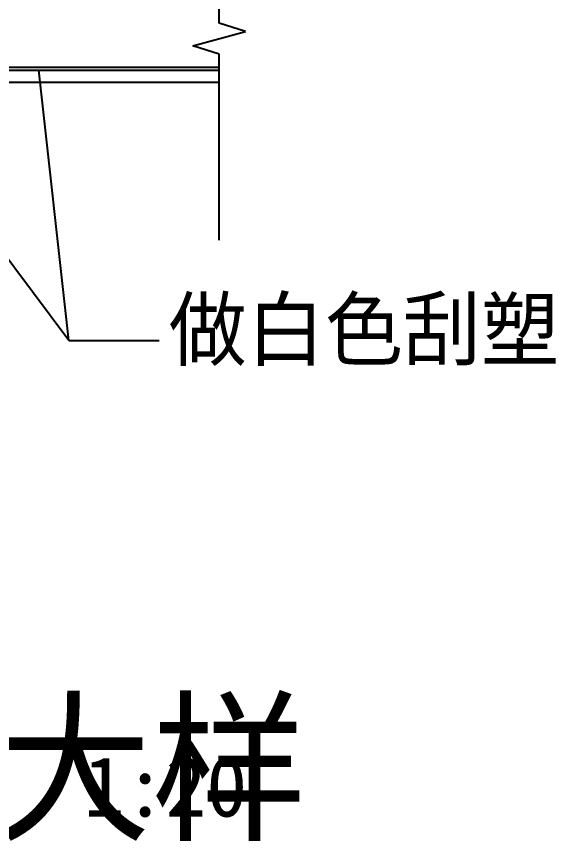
# Model space of a CAD drawing. Header units: metres. Extents: x -297 to 2210, y -16 to 3011.
# Drawn here: x 1313 to 2210, y 16 to 1389 of the extents above; entities that cross this region are included whole.
import ezdxf

# ---------------------------------------------------------------- set-up
doc = ezdxf.new("R2010")
doc.units = ezdxf.units.M
for name, color, linetype in [('LM', 141, 'Continuous'), ('OTHER', 7, 'Continuous'), ('PUB_TEXT', 7, 'Continuous'), ('PUB_WALL', 7, 'Continuous'), ('S_WALL', 7, 'Continuous')]:
    doc.layers.add(name, color=color, linetype=linetype)

msp = doc.modelspace()

# ---------------------------------------------------------------- linework, layer by layer
at = {"layer": 'LM'}
for p, q in [((1400, 850), (1350, 1300)), ((1270, 1280), (1650, 1280)), ((1400, 850), (1250, 1050)), ((1400, 850), (1550, 850))]:
    msp.add_line(p, q, dxfattribs=at)
at = {"layer": 'OTHER'}
for p, q in [((1650, 1378.22), (1650, 1606.86)), ((1694, 1364.22), (1650, 1378.22)), ((1606, 1340.22), (1694, 1364.22)), ((1650, 1326.22), (1606, 1340.22)), ((1650, 1016.86), (1650, 1326.22))]:
    msp.add_line(p, q, dxfattribs=at)
at = {"layer": 'PUB_WALL'}
msp.add_lwpolyline([(1055, 2250), (1055, 1195), (955, 1195), (955, 1095), (855, 1095), (855, 905), (1245, 905), (1245, 1305), (1650, 1305)], dxfattribs=at)
at = {"layer": 'S_WALL'}
msp.add_line((1250, 1300), (1650, 1300), dxfattribs=at)

# ---------------------------------------------------------------- texts
at = {"layer": 'PUB_TEXT'}
for s, height, p in [('做白色刮塑', 100, (1566.09, 818.56)), ('女儿墙大样', 200, (497.16, 38.59)), ('1:20', 100, (1424.7, 57.69))]:
    msp.add_text(s, height=height, dxfattribs=at).set_placement(p)

doc.saveas('drawing.dxf')
